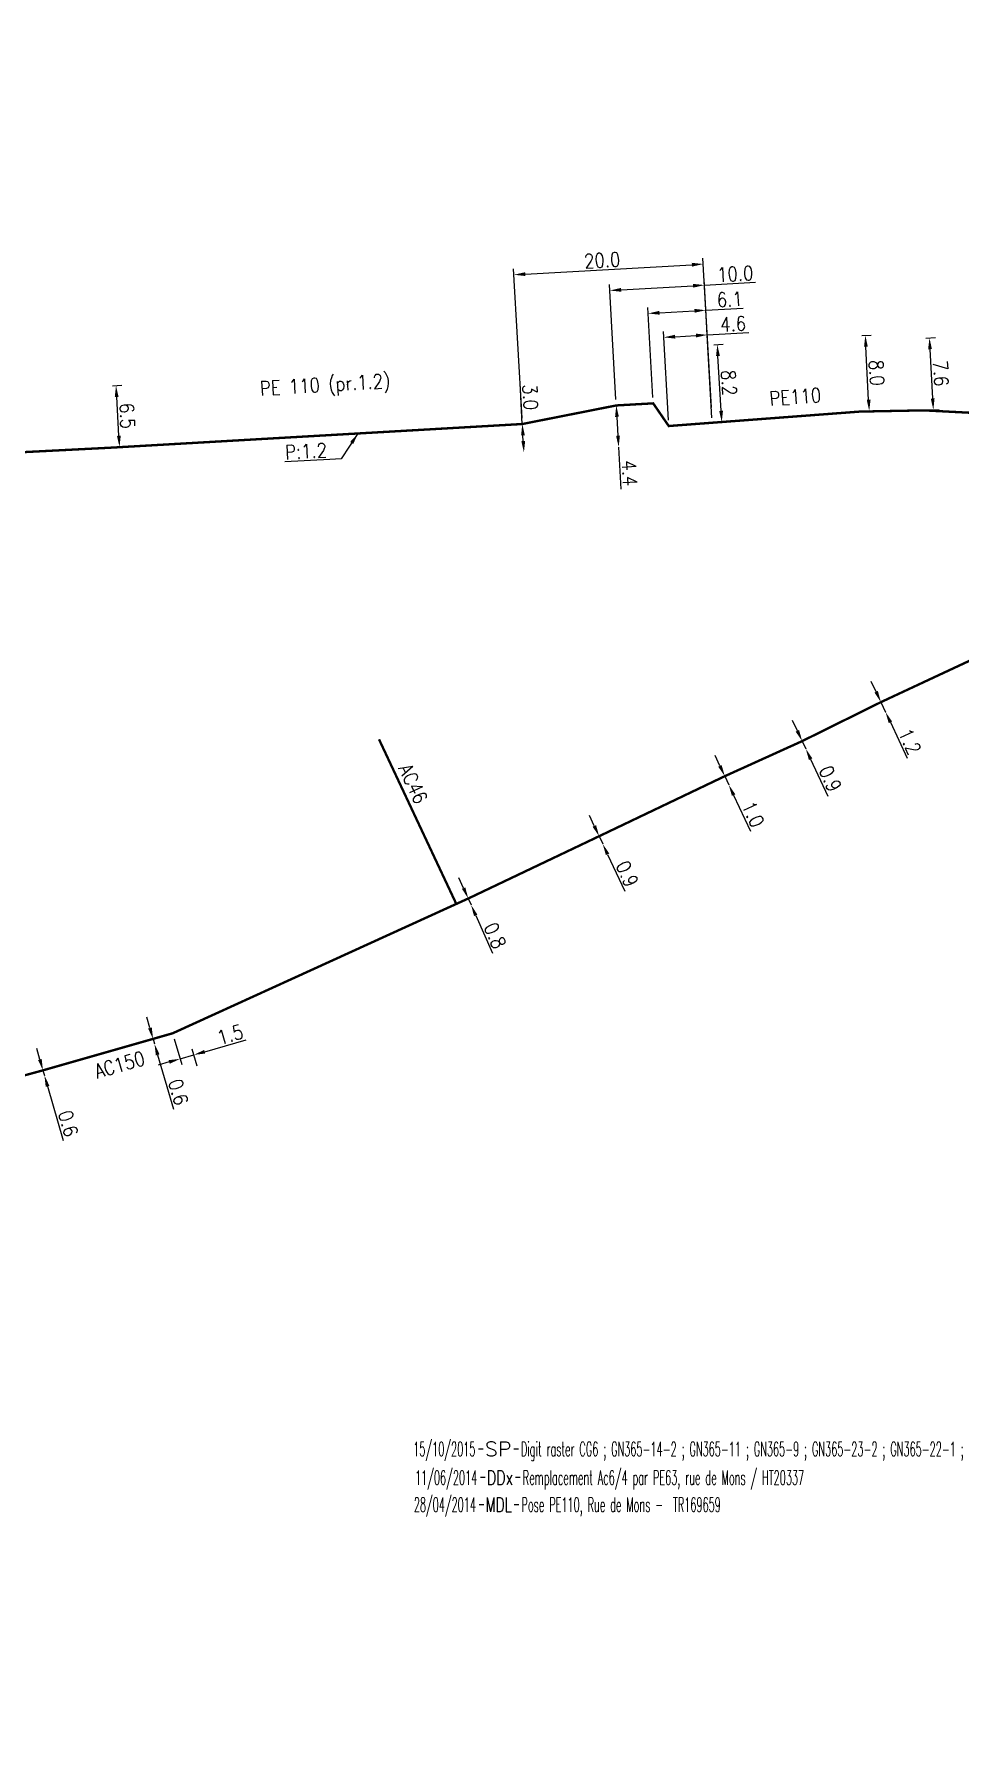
# Model space of a CAD drawing. Header units: millimetres. Extents: x 115991 to 117009, y 129000 to 129990.
# Drawn here: x 116692.8 to 116790.4, y 129237.1 to 129417.2 of the extents above; entities that cross this region are included whole.
import ezdxf
from ezdxf.enums import TextEntityAlignment as Align

# ---------------------------------------------------------------- set-up
doc = ezdxf.new("R2010")
doc.units = ezdxf.units.MM
doc.header["$PDMODE"] = 34
doc.linetypes.add('L_25_AP', pattern=[2000, 1000, 1000])
doc.linetypes.add('L_RAC_AP', pattern=[3.5, 2, -1.5])
doc.layers.get('0').update_dxf_attribs({"linetype": 'CONTINUOUS'})
doc.layers.get('DEFPOINTS').update_dxf_attribs({"linetype": 'CONTINUOUS'})
doc.layers.add('L_150', color=1, linetype='CONTINUOUS')
doc.layers.add('L_910', color=7, linetype='CONTINUOUS')
doc.layers.add('L_170', color=7, linetype='CONTINUOUS', plot=False)
doc.styles.get("Standard").update_dxf_attribs({"font": 'romans.shx', "width": 0.85})
doc.dimstyles.get("Standard").update_dxf_attribs({"dimtxt": 1.5, "dimasz": 1.2, "dimexe": 0.625, "dimexo": 0.625, "dimgap": 0.25, "dimtad": 1, "dimdec": 1, "dimzin": 0, "dimdsep": 46, "dimtxsty": 'Standard', "dimcen": -0.5, "dimadec": 0, "dimazin": 0, "dimtfac": 1, "dimtdec": 1, "dimtmove": 0, "dimatfit": 3, "dimfxl": 0, "dimtolj": 1, "dimtzin": 0, "dimarcsym": 0})

# ---------------------------------------------------------------- blocks, each defined once
blk = doc.blocks.new('GIS_MODF')
at = {"color": 0, "linetype": 'Continuous', "flags": 128}
for points in [[(-2.18, -0.01), (-1.68, -0.01)], [(1.52, -0.01), (2.02, -0.01)]]:
    blk.add_lwpolyline(points, dxfattribs=at)
at = {"color": 0, "linetype": 'Continuous', "width": 0.5}
blk.add_attdef('DATE', text='', height=1.5, dxfattribs=at).set_placement((-2.5, -0.8), align=Align.RIGHT)
at = {"color": 0, "linetype": 'Continuous', "width": 1.771291}
blk.add_attdef('USER', text='', height=1.5, dxfattribs=at).set_placement((-1.51, -0.8), (1.28, -0.8), align=Align.FIT)
at = {"color": 0, "linetype": 'Continuous', "width": 0.5}
blk.add_attdef('DESC', (2.29, -0.8), '', height=1.5, dxfattribs=at)
blk = doc.blocks.new('*D395')
at = {"layer": 'DEFPOINTS', "color": 0, "linetype": 'Continuous', "transparency": 16777216}
for p in [(116782.07, 129346.74), (116782.56, 129345.7), (116782.56, 129345.7)]:
    blk.add_point(p, dxfattribs=at)
at = {"layer": 'L_150', "color": 0, "linetype": 'Continuous', "lineweight": -2, "transparency": 16777216}
for p, q in [((116781.57, 129347.83), (116781.06, 129348.92)), ((116782.07, 129346.74), (116782.56, 129345.7)), ((116783.07, 129344.62), (116784.84, 129340.82))]:
    blk.add_line(p, q, dxfattribs=at)
at = {"layer": 'L_150', "color": 0, "linetype": 'Continuous', "transparency": 16777216}
for points in [[(116781.75, 129347.92), (116781.39, 129347.75), (116782.07, 129346.74)], [(116783.25, 129344.7), (116782.89, 129344.53), (116782.56, 129345.7)]]:
    blk.add_solid(points, dxfattribs=at)
at = {"layer": 'L_150', "color": 0, "linetype": 'Continuous', "transparency": 16777216, "insert": (116785.11, 129342.6), "char_height": 1.5, "attachment_point": 5, "rotation": 295.0083}
blk.add_mtext('\\A1;1.2', dxfattribs=at)
blk = doc.blocks.new('*D422')
at = {"layer": 'DEFPOINTS', "color": 0, "linetype": 'Continuous', "transparency": 16777216}
for p in [(116773.77, 129342.63), (116774.15, 129341.82), (116774.15, 129341.82)]:
    blk.add_point(p, dxfattribs=at)
at = {"layer": 'L_150', "color": 0, "linetype": 'Continuous', "lineweight": -2, "transparency": 16777216}
for p, q in [((116773.26, 129343.72), (116772.75, 129344.81)), ((116773.77, 129342.63), (116774.15, 129341.82)), ((116774.66, 129340.73), (116776.48, 129336.82))]:
    blk.add_line(p, q, dxfattribs=at)
at = {"layer": 'L_150', "color": 0, "linetype": 'Continuous', "transparency": 16777216}
for points in [[(116773.44, 129343.8), (116773.08, 129343.63), (116773.77, 129342.63)], [(116774.84, 129340.81), (116774.48, 129340.64), (116774.15, 129341.82)]]:
    blk.add_solid(points, dxfattribs=at)
at = {"layer": 'L_150', "color": 0, "linetype": 'Continuous', "transparency": 16777216, "insert": (116776.73, 129338.66), "char_height": 1.5, "attachment_point": 5, "rotation": 295.0443}
blk.add_mtext('\\A1;0.9', dxfattribs=at)
blk = doc.blocks.new('*D423')
at = {"layer": 'DEFPOINTS', "color": 0, "linetype": 'Continuous', "transparency": 16777216}
for p in [(116765.61, 129338.93), (116766.03, 129338.02), (116766.03, 129338.02)]:
    blk.add_point(p, dxfattribs=at)
at = {"layer": 'L_150', "color": 0, "linetype": 'Continuous', "lineweight": -2, "transparency": 16777216}
for p, q in [((116765.1, 129340.02), (116764.59, 129341.1)), ((116765.61, 129338.93), (116766.03, 129338.02)), ((116766.54, 129336.94), (116768.31, 129333.14))]:
    blk.add_line(p, q, dxfattribs=at)
at = {"layer": 'L_150', "color": 0, "linetype": 'Continuous', "transparency": 16777216}
for points in [[(116765.28, 129340.1), (116764.92, 129339.93), (116765.61, 129338.93)], [(116766.72, 129337.02), (116766.36, 129336.85), (116766.03, 129338.02)]]:
    blk.add_solid(points, dxfattribs=at)
at = {"layer": 'L_150', "color": 0, "linetype": 'Continuous', "transparency": 16777216, "insert": (116768.59, 129334.92), "char_height": 1.5, "attachment_point": 5, "rotation": 295.0443}
blk.add_mtext('\\A1;1.0', dxfattribs=at)
blk = doc.blocks.new('*D424')
at = {"layer": 'DEFPOINTS', "color": 0, "linetype": 'Continuous', "transparency": 16777216}
for p in [(116752.36, 129332.6), (116752.74, 129331.78), (116752.74, 129331.78)]:
    blk.add_point(p, dxfattribs=at)
at = {"layer": 'L_150', "color": 0, "linetype": 'Continuous', "lineweight": -2, "transparency": 16777216}
for p, q in [((116751.85, 129333.68), (116751.35, 129334.77)), ((116752.36, 129332.6), (116752.74, 129331.78)), ((116753.25, 129330.69), (116755.07, 129326.79))]:
    blk.add_line(p, q, dxfattribs=at)
at = {"layer": 'L_150', "color": 0, "linetype": 'Continuous', "transparency": 16777216}
for points in [[(116752.04, 129333.77), (116751.67, 129333.6), (116752.36, 129332.6)], [(116753.43, 129330.78), (116753.07, 129330.61), (116752.74, 129331.78)]]:
    blk.add_solid(points, dxfattribs=at)
at = {"layer": 'L_150', "color": 0, "linetype": 'Continuous', "transparency": 16777216, "insert": (116755.32, 129328.62), "char_height": 1.5, "attachment_point": 5, "rotation": 295.0119}
blk.add_mtext('\\A1;0.9', dxfattribs=at)
blk = doc.blocks.new('*D425')
at = {"layer": 'DEFPOINTS', "color": 0, "linetype": 'Continuous', "transparency": 16777216}
for p in [(116738.56, 129326.03), (116738.86, 129325.35), (116738.86, 129325.35)]:
    blk.add_point(p, dxfattribs=at)
at = {"layer": 'L_150', "color": 0, "linetype": 'Continuous', "lineweight": -2, "transparency": 16777216}
for p, q in [((116738.07, 129327.13), (116737.58, 129328.22)), ((116738.56, 129326.03), (116738.86, 129325.35)), ((116739.35, 129324.25), (116741.12, 129320.25))]:
    blk.add_line(p, q, dxfattribs=at)
at = {"layer": 'L_150', "color": 0, "linetype": 'Continuous', "transparency": 16777216}
for points in [[(116738.25, 129327.21), (116737.89, 129327.05), (116738.56, 129326.03)], [(116739.53, 129324.33), (116739.17, 129324.17), (116738.86, 129325.35)]]:
    blk.add_solid(points, dxfattribs=at)
at = {"layer": 'L_150', "color": 0, "linetype": 'Continuous', "transparency": 16777216, "insert": (116741.39, 129322.11), "char_height": 1.5, "attachment_point": 5, "rotation": 293.9346}
blk.add_mtext('\\A1;0.8', dxfattribs=at)
blk = doc.blocks.new('*D426')
at = {"layer": 'DEFPOINTS', "color": 0, "linetype": 'Continuous', "transparency": 16777216}
for p in [(116705.33, 129311.23), (116705.48, 129310.7), (116705.48, 129310.7)]:
    blk.add_point(p, dxfattribs=at)
at = {"layer": 'L_150', "color": 0, "linetype": 'Continuous', "lineweight": -2, "transparency": 16777216}
for p, q in [((116705, 129312.38), (116704.66, 129313.53)), ((116705.33, 129311.23), (116705.48, 129310.7)), ((116705.81, 129309.55), (116707.47, 129303.82))]:
    blk.add_line(p, q, dxfattribs=at)
at = {"layer": 'L_150', "color": 0, "linetype": 'Continuous', "transparency": 16777216}
for points in [[(116705.19, 129312.44), (116704.8, 129312.32), (116705.33, 129311.23)], [(116706.01, 129309.6), (116705.62, 129309.49), (116705.48, 129310.7)]]:
    blk.add_solid(points, dxfattribs=at)
at = {"layer": 'L_150', "color": 0, "linetype": 'Continuous', "transparency": 16777216, "insert": (116707.99, 129305.62), "char_height": 1.5, "attachment_point": 5, "rotation": 286.1086}
blk.add_mtext('\\A1;0.6', dxfattribs=at)
blk = doc.blocks.new('*D429')
at = {"layer": 'DEFPOINTS', "color": 0, "linetype": 'Continuous', "transparency": 16777216}
for p in [(116707.4, 129311.82), (116709.62, 129309.54), (116710.13, 129307.75)]:
    blk.add_point(p, dxfattribs=at)
at = {"layer": 'L_150', "color": 0, "linetype": 'Continuous', "lineweight": -2, "transparency": 16777216}
for p, q in [((116707.57, 129311.22), (116708.35, 129308.52)), ((116709.96, 129308.35), (116709.44, 129310.14)), ((116710.77, 129309.87), (116715.16, 129311.14)), ((116707.02, 129308.79), (116705.87, 129308.46)), ((116708.17, 129309.12), (116709.62, 129309.54))]:
    blk.add_line(p, q, dxfattribs=at)
at = {"layer": 'L_150', "color": 0, "linetype": 'Continuous', "transparency": 16777216}
for points in [[(116710.71, 129310.06), (116710.82, 129309.68), (116709.62, 129309.54)], [(116706.97, 129308.98), (116707.08, 129308.6), (116708.17, 129309.12)]]:
    blk.add_solid(points, dxfattribs=at)
at = {"layer": 'L_150', "color": 0, "linetype": 'Continuous', "transparency": 16777216, "insert": (116713.45, 129311.68), "char_height": 1.5, "attachment_point": 5, "rotation": 16.0928}
blk.add_mtext('\\A1;1.5', dxfattribs=at)
blk = doc.blocks.new('*D507')
at = {"layer": 'DEFPOINTS', "color": 0, "linetype": 'Continuous', "transparency": 16777216}
for p in [(116693.72, 129307.91), (116693.87, 129307.38), (116693.87, 129307.38)]:
    blk.add_point(p, dxfattribs=at)
at = {"layer": 'L_150', "color": 0, "linetype": 'Continuous', "lineweight": -2, "transparency": 16777216}
for p, q in [((116693.39, 129309.06), (116693.06, 129310.21)), ((116693.72, 129307.91), (116693.87, 129307.38)), ((116694.21, 129306.23), (116695.86, 129300.5))]:
    blk.add_line(p, q, dxfattribs=at)
at = {"layer": 'L_150', "color": 0, "linetype": 'Continuous', "transparency": 16777216}
for points in [[(116693.58, 129309.12), (116693.2, 129309), (116693.72, 129307.91)], [(116694.4, 129306.28), (116694.01, 129306.17), (116693.87, 129307.38)]]:
    blk.add_solid(points, dxfattribs=at)
at = {"layer": 'L_150', "color": 0, "linetype": 'Continuous', "transparency": 16777216, "insert": (116696.38, 129302.3), "char_height": 1.5, "attachment_point": 5, "rotation": 286.0818}
blk.add_mtext('\\A1;0.6', dxfattribs=at)
blk = doc.blocks.new('*D624')
at = {"layer": 'DEFPOINTS', "color": 0, "linetype": 'Continuous', "transparency": 16777216}
for p in [(116700.42, 129380.06), (116701.42, 129380.12), (116700.79, 129373.57)]:
    blk.add_point(p, dxfattribs=at)
at = {"layer": 'L_150', "color": 0, "linetype": 'Continuous', "lineweight": -2, "transparency": 16777216}
for p, q in [((116701.05, 129380.1), (116702.05, 129380.15)), ((116701.72, 129374.83), (116701.49, 129378.92)), ((116701.42, 129373.61), (116702.41, 129373.67))]:
    blk.add_line(p, q, dxfattribs=at)
at = {"layer": 'L_150', "color": 0, "linetype": 'Continuous', "transparency": 16777216}
for points in [[(116701.69, 129378.93), (116701.29, 129378.91), (116701.42, 129380.12)], [(116701.92, 129374.84), (116701.52, 129374.82), (116701.79, 129373.63)]]:
    blk.add_solid(points, dxfattribs=at)
at = {"layer": 'L_150', "color": 0, "linetype": 'Continuous', "transparency": 16777216, "insert": (116702.61, 129376.93), "char_height": 1.5, "attachment_point": 5, "rotation": 273.2473}
blk.add_mtext('\\A1;6.5', dxfattribs=at)
blk = doc.blocks.new('*D626')
at = {"layer": 'DEFPOINTS', "color": 0, "linetype": 'Continuous', "transparency": 16777216}
for p in [(116763.83, 129384.39), (116764.82, 129384.45), (116764.29, 129376.21)]:
    blk.add_point(p, dxfattribs=at)
at = {"layer": 'L_150', "color": 0, "linetype": 'Continuous', "lineweight": -2, "transparency": 16777216}
for p, q in [((116764.45, 129384.43), (116765.45, 129384.48)), ((116765.22, 129377.46), (116764.89, 129383.25)), ((116764.91, 129376.24), (116765.91, 129376.3))]:
    blk.add_line(p, q, dxfattribs=at)
at = {"layer": 'L_150', "color": 0, "linetype": 'Continuous', "transparency": 16777216}
for points in [[(116765.09, 129383.26), (116764.69, 129383.24), (116764.82, 129384.45)], [(116765.42, 129377.47), (116765.02, 129377.45), (116765.29, 129376.26)]]:
    blk.add_solid(points, dxfattribs=at)
at = {"layer": 'L_150', "color": 0, "linetype": 'Continuous', "transparency": 16777216, "insert": (116766.05, 129380.41), "char_height": 1.5, "attachment_point": 5, "rotation": 273.2262}
blk.add_mtext('\\A1;8.2', dxfattribs=at)
blk = doc.blocks.new('*D627')
at = {"layer": 'DEFPOINTS', "color": 0, "linetype": 'Continuous', "transparency": 16777216}
for p in [(116780.43, 129385.42), (116779.43, 129385.37), (116779.84, 129377.38)]:
    blk.add_point(p, dxfattribs=at)
at = {"layer": 'L_150', "color": 0, "linetype": 'Continuous', "lineweight": -2, "transparency": 16777216}
for p, q in [((116780.05, 129385.4), (116781.05, 129385.45)), ((116780.78, 129378.63), (116780.49, 129384.22)), ((116780.46, 129377.41), (116781.46, 129377.46))]:
    blk.add_line(p, q, dxfattribs=at)
at = {"layer": 'L_150', "color": 0, "linetype": 'Continuous', "transparency": 16777216}
for points in [[(116780.69, 129384.23), (116780.29, 129384.21), (116780.43, 129385.42)], [(116780.98, 129378.64), (116780.58, 129378.62), (116780.84, 129377.43)]]:
    blk.add_solid(points, dxfattribs=at)
at = {"layer": 'L_150', "color": 0, "linetype": 'Continuous', "transparency": 16777216, "insert": (116781.63, 129381.47), "char_height": 1.5, "attachment_point": 5, "rotation": 272.9419}
blk.add_mtext('\\A1;8.0', dxfattribs=at)
blk = doc.blocks.new('*D628')
at = {"layer": 'DEFPOINTS', "color": 0, "linetype": 'Continuous', "transparency": 16777216}
for p in [(116754.17, 129378.03), (116754.42, 129373.64), (116754.42, 129373.64)]:
    blk.add_point(p, dxfattribs=at)
at = {"layer": 'L_150', "color": 0, "linetype": 'Continuous', "lineweight": -2, "transparency": 16777216}
for p, q in [((116754.24, 129376.83), (116754.35, 129374.84)), ((116754.42, 129373.64), (116754.66, 129369.21))]:
    blk.add_line(p, q, dxfattribs=at)
at = {"layer": 'L_150', "color": 0, "linetype": 'Continuous', "transparency": 16777216}
for points in [[(116754.44, 129376.84), (116754.04, 129376.82), (116754.17, 129378.03)], [(116754.55, 129374.85), (116754.15, 129374.82), (116754.42, 129373.64)]]:
    blk.add_solid(points, dxfattribs=at)
at = {"layer": 'L_150', "color": 0, "linetype": 'Continuous', "transparency": 16777216, "insert": (116755.57, 129370.88), "char_height": 1.5, "attachment_point": 5, "rotation": 273.2233}
blk.add_mtext('\\A1;4.4', dxfattribs=at)
blk = doc.blocks.new('*D629')
at = {"layer": 'DEFPOINTS', "color": 0, "linetype": 'Continuous', "transparency": 16777216}
for p in [(116744.26, 129376.07), (116744.43, 129373.08), (116744.43, 129373.08)]:
    blk.add_point(p, dxfattribs=at)
at = {"layer": 'L_150', "color": 0, "linetype": 'Continuous', "lineweight": -2, "transparency": 16777216}
for p, q in [((116744.26, 129376.07), (116744.02, 129380.43)), ((116744.36, 129374.27), (116744.33, 129374.87))]:
    blk.add_line(p, q, dxfattribs=at)
at = {"layer": 'L_150', "color": 0, "linetype": 'Continuous', "transparency": 16777216}
for points in [[(116744.53, 129374.88), (116744.13, 129374.86), (116744.26, 129376.07)], [(116744.56, 129374.28), (116744.16, 129374.26), (116744.43, 129373.08)]]:
    blk.add_solid(points, dxfattribs=at)
at = {"layer": 'L_150', "color": 0, "linetype": 'Continuous', "transparency": 16777216, "insert": (116745.1, 129378.91), "char_height": 1.5, "attachment_point": 5, "rotation": 273.2262}
blk.add_mtext('\\A1;3.0', dxfattribs=at)
blk = doc.blocks.new('*D630')
at = {"layer": 'DEFPOINTS', "color": 0, "linetype": 'Continuous', "transparency": 16777216}
for p in [(116786.19, 129385.1), (116787.19, 129385.16), (116786.6, 129377.51)]:
    blk.add_point(p, dxfattribs=at)
at = {"layer": 'L_150', "color": 0, "linetype": 'Continuous', "lineweight": -2, "transparency": 16777216}
for p, q in [((116786.81, 129385.14), (116787.81, 129385.19)), ((116787.53, 129378.77), (116787.25, 129383.96)), ((116787.22, 129377.55), (116788.22, 129377.6))]:
    blk.add_line(p, q, dxfattribs=at)
at = {"layer": 'L_150', "color": 0, "linetype": 'Continuous', "transparency": 16777216}
for points in [[(116787.45, 129383.97), (116787.05, 129383.95), (116787.19, 129385.16)], [(116787.73, 129378.78), (116787.33, 129378.75), (116787.6, 129377.57)]]:
    blk.add_solid(points, dxfattribs=at)
at = {"layer": 'L_150', "color": 0, "linetype": 'Continuous', "transparency": 16777216, "insert": (116788.39, 129381.42), "char_height": 1.5, "attachment_point": 5, "rotation": 273.0859}
blk.add_mtext('\\A1;7.6', dxfattribs=at)
blk = doc.blocks.new('*D667')
at = {"layer": 'DEFPOINTS', "color": 0, "linetype": 'Continuous', "transparency": 16777216}
for p in [(116763.76, 129385.47), (116759.7, 129375.86), (116764.29, 129376.12)]:
    blk.add_point(p, dxfattribs=at)
at = {"layer": 'L_150', "color": 0, "linetype": 'Continuous', "lineweight": -2, "transparency": 16777216}
for p, q in [((116759.66, 129376.48), (116759.14, 129385.83)), ((116764.26, 129376.74), (116763.73, 129386.09)), ((116763.76, 129385.47), (116768.13, 129385.71)), ((116760.37, 129385.28), (116762.57, 129385.4))]:
    blk.add_line(p, q, dxfattribs=at)
at = {"layer": 'L_150', "color": 0, "linetype": 'Continuous', "transparency": 16777216}
for points in [[(116760.36, 129385.48), (116760.38, 129385.08), (116759.17, 129385.21)], [(116762.56, 129385.6), (116762.58, 129385.2), (116763.76, 129385.47)]]:
    blk.add_solid(points, dxfattribs=at)
at = {"layer": 'L_150', "color": 0, "linetype": 'Continuous', "transparency": 16777216, "insert": (116766.49, 129386.62), "char_height": 1.5, "attachment_point": 5, "rotation": 3.2262}
blk.add_mtext('\\A1;4.6', dxfattribs=at)
blk = doc.blocks.new('*D668')
at = {"layer": 'DEFPOINTS', "color": 0, "linetype": 'Continuous', "transparency": 16777216}
for p in [(116763.62, 129388.07), (116758.06, 129378.25), (116764.15, 129378.59)]:
    blk.add_point(p, dxfattribs=at)
at = {"layer": 'L_150', "color": 0, "linetype": 'Continuous', "lineweight": -2, "transparency": 16777216}
for p, q in [((116758.03, 129378.87), (116757.49, 129388.35)), ((116758.73, 129387.8), (116762.42, 129388.01)), ((116764.12, 129379.22), (116763.58, 129388.7)), ((116763.62, 129388.07), (116767.56, 129388.3))]:
    blk.add_line(p, q, dxfattribs=at)
at = {"layer": 'L_150', "color": 0, "linetype": 'Continuous', "transparency": 16777216}
for points in [[(116758.71, 129388), (116758.74, 129387.6), (116757.53, 129387.73)], [(116762.41, 129388.21), (116762.43, 129387.81), (116763.62, 129388.07)]]:
    blk.add_solid(points, dxfattribs=at)
at = {"layer": 'L_150', "color": 0, "linetype": 'Continuous', "transparency": 16777216, "insert": (116766.13, 129389.22), "char_height": 1.5, "attachment_point": 5, "rotation": 3.2262}
blk.add_mtext('\\A1;6.1', dxfattribs=at)
blk = doc.blocks.new('*D669')
at = {"layer": 'DEFPOINTS', "color": 0, "linetype": 'Continuous', "transparency": 16777216}
for p in [(116763.47, 129390.72), (116764.15, 129378.59), (116754.17, 129378.03)]:
    blk.add_point(p, dxfattribs=at)
at = {"layer": 'L_150', "color": 0, "linetype": 'Continuous', "lineweight": -2, "transparency": 16777216}
for p, q in [((116764.12, 129379.22), (116763.43, 129391.34)), ((116763.47, 129390.72), (116768.86, 129391.02)), ((116754.13, 129378.65), (116753.45, 129390.78)), ((116754.68, 129390.22), (116762.27, 129390.65))]:
    blk.add_line(p, q, dxfattribs=at)
at = {"layer": 'L_150', "color": 0, "linetype": 'Continuous', "transparency": 16777216}
for points in [[(116762.26, 129390.85), (116762.28, 129390.45), (116763.47, 129390.72)], [(116754.67, 129390.42), (116754.69, 129390.02), (116753.48, 129390.15)]]:
    blk.add_solid(points, dxfattribs=at)
at = {"layer": 'L_150', "color": 0, "linetype": 'Continuous', "transparency": 16777216, "insert": (116766.71, 129391.9), "char_height": 1.5, "attachment_point": 5, "rotation": 3.2262}
blk.add_mtext('\\A1;10.0', dxfattribs=at)
blk = doc.blocks.new('*D670')
at = {"layer": 'DEFPOINTS', "color": 0, "linetype": 'Continuous', "transparency": 16777216}
for p in [(116763.34, 129392.94), (116764.23, 129377.2), (116744.26, 129376.07)]:
    blk.add_point(p, dxfattribs=at)
at = {"layer": 'L_150', "color": 0, "linetype": 'Continuous', "lineweight": -2, "transparency": 16777216}
for p, q in [((116744.57, 129391.88), (116762.15, 129392.87)), ((116764.2, 129377.82), (116763.31, 129393.56)), ((116744.23, 129376.69), (116743.34, 129392.44))]:
    blk.add_line(p, q, dxfattribs=at)
at = {"layer": 'L_150', "color": 0, "linetype": 'Continuous', "transparency": 16777216}
for points in [[(116762.13, 129393.07), (116762.16, 129392.67), (116763.34, 129392.94)], [(116744.56, 129392.08), (116744.58, 129391.68), (116743.38, 129391.81)]]:
    blk.add_solid(points, dxfattribs=at)
at = {"layer": 'L_150', "color": 0, "linetype": 'Continuous', "transparency": 16777216, "insert": (116752.68, 129393.34), "char_height": 1.5, "attachment_point": 5, "rotation": 3.2262}
blk.add_mtext('\\A1;20.0', dxfattribs=at)

msp = doc.modelspace()

# ---------------------------------------------------------------- linework, layer by layer
at = {"layer": 'L_150', "linetype": 'L_25_AP', "flags": 128}
msp.add_lwpolyline([(116296.18, 129417.06, 0.25, 0.25, 0), (116298.21, 129410.54, 0.25, 0.25, 0), (116298.21, 129410.54, 0.25, 0.25, 0), (116303.07, 129408.01, 0.25, 0.25, 0), (116303.07, 129408.01, 0.25, 0.25, 0), (116313.81, 129402.42, 0.25, 0.25, 0), (116322.64, 129397.92, 0.25, 0.25, 0), (116335, 129391.52, 0.25, 0.25, 0), (116341.91, 129387.82, 0.25, 0.25, 0), (116354.04, 129382.39, 0.25, 0.25, 0), (116364.04, 129378.2, 0.25, 0.25, 0), (116373.82, 129375.23, 0.25, 0.25, 0), (116396.11, 129368.73, 0.25, 0.25, 0), (116401.81, 129367.34, 0.25, 0.25, 0), (116407.78, 129366.21, 0.25, 0.25, 0), (116414, 129365.6, 0.25, 0.25, 0), (116426.12, 129363.05, 0.25, 0.25, 0), (116432.05, 129362.66, 0.25, 0.25, 0), (116451.58, 129360.75, 0.25, 0.25, 0), (116456.95, 129360.23, 0.25, 0.25, 0), (116487.87, 129360.73, 0.25, 0.25, 0), (116506.53, 129362.32, 0.25, 0.25, 0), (116526.25, 129363.03, 0.25, 0.25, 0), (116533.03, 129363.51, 0.25, 0.25, 0), (116539.03, 129364.06, 0.25, 0.25, 0), (116545.1, 129364.44, 0.25, 0.25, 0), (116551.9, 129364.72, 0.25, 0.25, 0), (116558.72, 129365.03, 0.25, 0.25, 0), (116573.16, 129365.7, 0.25, 0.25, 0), (116582.2, 129366.1, 0.25, 0.25, 0), (116591.41, 129366.72, 0.25, 0.25, 0), (116603.4, 129367.64, 0.25, 0.25, 0), (116622.08, 129368.94, 0.25, 0.25, 0), (116629.66, 129368.95, 0.25, 0.25, 0), (116638.24, 129369.43, 0.25, 0.25, 0), (116650.97, 129370.42, 0.25, 0.25, 0), (116659.94, 129370.98, 0.25, 0.25, 0), (116671.58, 129371.57, 0.25, 0.25, 0), (116690.99, 129373.07, 0.25, 0.25, 0), (116700.79, 129373.57, 0.25, 0.25, 0), (116744.26, 129376.07, 0.25, 0.25, 0), (116754.17, 129378.03, 0.25, 0.25, 0), (116758.06, 129378.25, 0.25, 0.25, 0), (116759.7, 129375.86, 0.25, 0.25, 0), (116779.84, 129377.38, 0.25, 0.25, 0), (116786.6, 129377.51, 0.25, 0.25, 0), (116799.2, 129376.86, 0.25, 0.25, 0), (116809.59, 129378.39, 0.25, 0.25, 0), (116809.59, 129378.39, 0.25, 0.25, 0), (116809.59, 129378.39, 0.25, 0.25, 0), (116809.59, 129378.39, 0.25, 0.25, 0), (116814.68, 129378.7, 0.25, 0.25, 0), (116815.14, 129378.73, 0, 0, 0)], format="xyseb", dxfattribs=at)
at = {"layer": 'L_150', "linetype": 'L_25_AP', "const_width": 0.25, "flags": 128}
msp.add_lwpolyline([(116820.49, 129364.59), (116818.14, 129363.48), (116814.37, 129361.69), (116814.37, 129361.69), (116804.08, 129357.01), (116792.35, 129351.54), (116782.07, 129346.74), (116773.77, 129342.63), (116765.61, 129338.93), (116752.36, 129332.6), (116738.56, 129326.03), (116737.3, 129325.46), (116707.4, 129311.82), (116705.33, 129311.23), (116693.72, 129307.91), (116682.43, 129304.83), (116682.43, 129304.83), (116675.9, 129303.02), (116663.53, 129299.38), (116649.87, 129295.85), (116643.61, 129294.31), (116623.29, 129288.04), (116603.96, 129282.68), (116601.03, 129281.85), (116599.08, 129289.04), (116567.48, 129280.08), (116560.89, 129277.9), (116556.19, 129274.22), (116553.86, 129270.82), (116551.57, 129264.98), (116550.92, 129258.99), (116551.09, 129253.57), (116551.09, 129253.57), (116548.74, 129249.46), (116544.83, 129248.15), (116534.83, 129248.23), (116495.28, 129248.52), (116459.89, 129248.56), (116457.32, 129248.28), (116455.26, 129247.62), (116453.43, 129246.67), (116451.71, 129245.35), (116450.35, 129243.88), (116449.12, 129241.95), (116448.2, 129239.6), (116447.82, 129237.48), (116447.73, 129236.03), (116448.42, 129236.07), (116454.95, 129236.4), (116455.77, 129223.46), (116456.74, 129187.06)], dxfattribs=at)
at = {"layer": 'L_170', "linetype": 'L_RAC_AP', "const_width": 0.25, "flags": 128}
msp.add_lwpolyline([(116737.3, 129325.46), (116729.15, 129342.82), (116729.15, 129342.82)], dxfattribs=at)

# ---------------------------------------------------------------- block references
at = {"layer": 'L_910'}
ref = msp.add_blockref('GIS_MODF', (116741.83, 129268.01), dxfattribs=at)
ref.add_attrib('DATE', '15/10/2015', dxfattribs={"layer": '0', "color": 0, "linetype": 'Continuous', "height": 1.5, "width": 0.5}).set_placement((116739.32, 129267.22), align=Align.RIGHT)
ref.add_attrib('USER', 'SP', dxfattribs={"layer": '0', "color": 0, "linetype": 'Continuous', "height": 1.5, "width": 1.025485}).set_placement((116740.32, 129267.22), (116743.1, 129267.22), align=Align.FIT)
ref.add_attrib('DESC', 'Digit raster CG6 ; GN365-14-2 ; GN365-11 ; GN365-9 ; GN365-23-2 ; GN365-22-1 ; GN365-22-2 ; GN365-13-7 ; GN365-12-1 ; GN365-2 ; GN365-14-1', (116744.11, 129267.22), dxfattribs={"layer": '0', "color": 0, "linetype": 'Continuous', "height": 1.5, "width": 0.5})
ref = msp.add_blockref('GIS_MODF', (116742.02, 129265.01), dxfattribs=at)
ref.add_attrib('DATE', '11/06/2014', dxfattribs={"layer": '0', "color": 0, "linetype": 'Continuous', "height": 1.5, "width": 0.5}).set_placement((116739.51, 129264.21), align=Align.RIGHT)
ref.add_attrib('USER', 'DDx', dxfattribs={"layer": '0', "color": 0, "linetype": 'Continuous', "height": 1.5, "width": 0.695865}).set_placement((116740.51, 129264.21), (116743.29, 129264.21), align=Align.FIT)
ref.add_attrib('DESC', 'Remplacement Ac6/4 par PE63, rue de Mons / HT20337', (116744.31, 129264.21), dxfattribs={"layer": '0', "color": 0, "linetype": 'Continuous', "height": 1.5, "width": 0.5})
ref = msp.add_blockref('GIS_MODF', (116741.88, 129262.15), dxfattribs=at)
ref.add_attrib('DATE', '28/04/2014', dxfattribs={"layer": '0', "color": 0, "linetype": 'Continuous', "height": 1.5, "width": 0.5}).set_placement((116739.38, 129261.36), align=Align.RIGHT)
ref.add_attrib('USER', 'MDL', dxfattribs={"layer": '0', "color": 0, "linetype": 'Continuous', "height": 1.5, "width": 0.638826}).set_placement((116740.37, 129261.36), (116743.15, 129261.36), align=Align.FIT)
ref.add_attrib('DESC', 'Pose PE110, Rue de Mons -  TR169659', (116744.17, 129261.36), dxfattribs={"layer": '0', "color": 0, "linetype": 'Continuous', "height": 1.5, "width": 0.5})

# ---------------------------------------------------------------- texts
at = {"layer": 'L_150', "linetype": 'Continuous', "width": 0.85}
msp.add_text('PE 110 (pr.1.2)', height=1.5, rotation=3.4758, dxfattribs=at).set_placement((116723.46, 129380.23), align=Align.MIDDLE_CENTER)
for s, rotation, p in [('PE110', 4.3073, (116770.37, 129377.99)), ('AC150', 15.9641, (116699.4, 129307.04))]:
    msp.add_text(s, height=1.5, rotation=rotation, dxfattribs=at).set_placement(p)
at = {"layer": 'L_150', "linetype": 'Continuous', "insert": (116723.71, 129372.58), "char_height": 1.5, "attachment_point": 9, "rotation": 3.2233}
msp.add_mtext('\\A1;P:1.2', dxfattribs=at)
at = {"layer": 'L_170', "linetype": 'Continuous', "width": 0.85}
msp.add_text('AC46', height=1.5, rotation=295.1627, dxfattribs=at).set_placement((116731.16, 129339.76))

# ---------------------------------------------------------------- dimensions: what is measured, and where the dimension line sits
at = {"layer": 'L_150', "linetype": 'Continuous'}
for base, p1, p2, angle, picture, middle in [((116763.34, 129392.94), (116744.26, 129376.07), (116764.23, 129377.2), 3.2262, '*D670', (116752.73, 129392.34)), ((116763.47, 129390.72), (116754.17, 129378.03), (116764.15, 129378.59), 3.2262, '*D669', (116766.77, 129390.9)), ((116763.62, 129388.07), (116758.06, 129378.25), (116764.15, 129378.59), 3.2262, '*D668', (116766.19, 129388.22)), ((116763.76, 129385.47), (116759.7, 129375.86), (116764.29, 129376.12), 3.2262, '*D667', (116766.55, 129385.63)), ((116780.43, 129385.42), (116779.84, 129377.38), (116779.43, 129385.37), 272.9419, '*D627', (116780.63, 129381.42)), ((116764.82, 129384.45), (116764.29, 129376.21), (116763.83, 129384.39), 273.2262, '*D626', (116765.05, 129380.36)), ((116787.19, 129385.16), (116786.6, 129377.51), (116786.19, 129385.1), 273.0859, '*D630', (116787.39, 129381.36)), ((116701.42, 129380.12), (116700.79, 129373.57), (116700.42, 129380.06), 273.2473, '*D624', (116701.61, 129376.87)), ((116744.43, 129373.08), (116744.26, 129376.07), (116744.43, 129373.08), 273.2262, '*D629', (116744.11, 129378.85)), ((116754.42, 129373.64), (116754.17, 129378.03), (116754.42, 129373.64), 273.2233, '*D628', (116754.57, 129370.83)), ((116782.56, 129345.7), (116782.07, 129346.74), (116782.56, 129345.7), 115.0083, '*D395', (116784.21, 129342.17)), ((116774.15, 129341.82), (116773.77, 129342.63), (116774.15, 129341.82), 115.0443, '*D422', (116775.82, 129338.23)), ((116766.03, 129338.02), (116765.61, 129338.93), (116766.03, 129338.02), 115.0443, '*D423', (116767.68, 129334.49)), ((116752.74, 129331.78), (116752.36, 129332.6), (116752.74, 129331.78), 115.0119, '*D424', (116754.41, 129328.2)), ((116738.8615, 129325.3454), (116738.5572, 129326.0309), (116738.8615, 129325.3454), 113.9346, '*D425', (116740.4785, 129321.7025)), ((116705.4809, 129310.6985), (116705.3283, 129311.2269), (116705.4809, 129310.6985), 106.1086, '*D426', (116707.0267, 129305.3458)), ((116709.62, 129309.54), (116707.4, 129311.82), (116710.13, 129307.75), 196.0928, '*D429', (116713.73, 129310.72)), ((116693.87459, 129307.37832), (116693.72224, 129307.90679), (116693.87459, 129307.37832), 106.08179, '*D507', (116695.41793, 129302.02491))]:
    dim = msp.add_linear_dim(base=base, p1=p1, p2=p2, angle=angle, dimstyle='Standard', dxfattribs=at)
    dim.commit()
    dim.dimension.update_dxf_attribs({"geometry": picture, "text_midpoint": middle, "dimtype": 160})

# ---------------------------------------------------------------- leaders
at = {"layer": 'L_150', "linetype": 'Continuous', "annotation_type": 0, "has_hookline": 1, "hookline_direction": 1, "text_width": 4.49, "horizontal_direction": (0.998418, 0.056227, 0)}
msp.add_leader([(116726.93, 129375.07), (116725.17, 129372.41), (116723.97, 129372.34)], dimstyle='Standard', dxfattribs=at)

doc.saveas('drawing.dxf')
